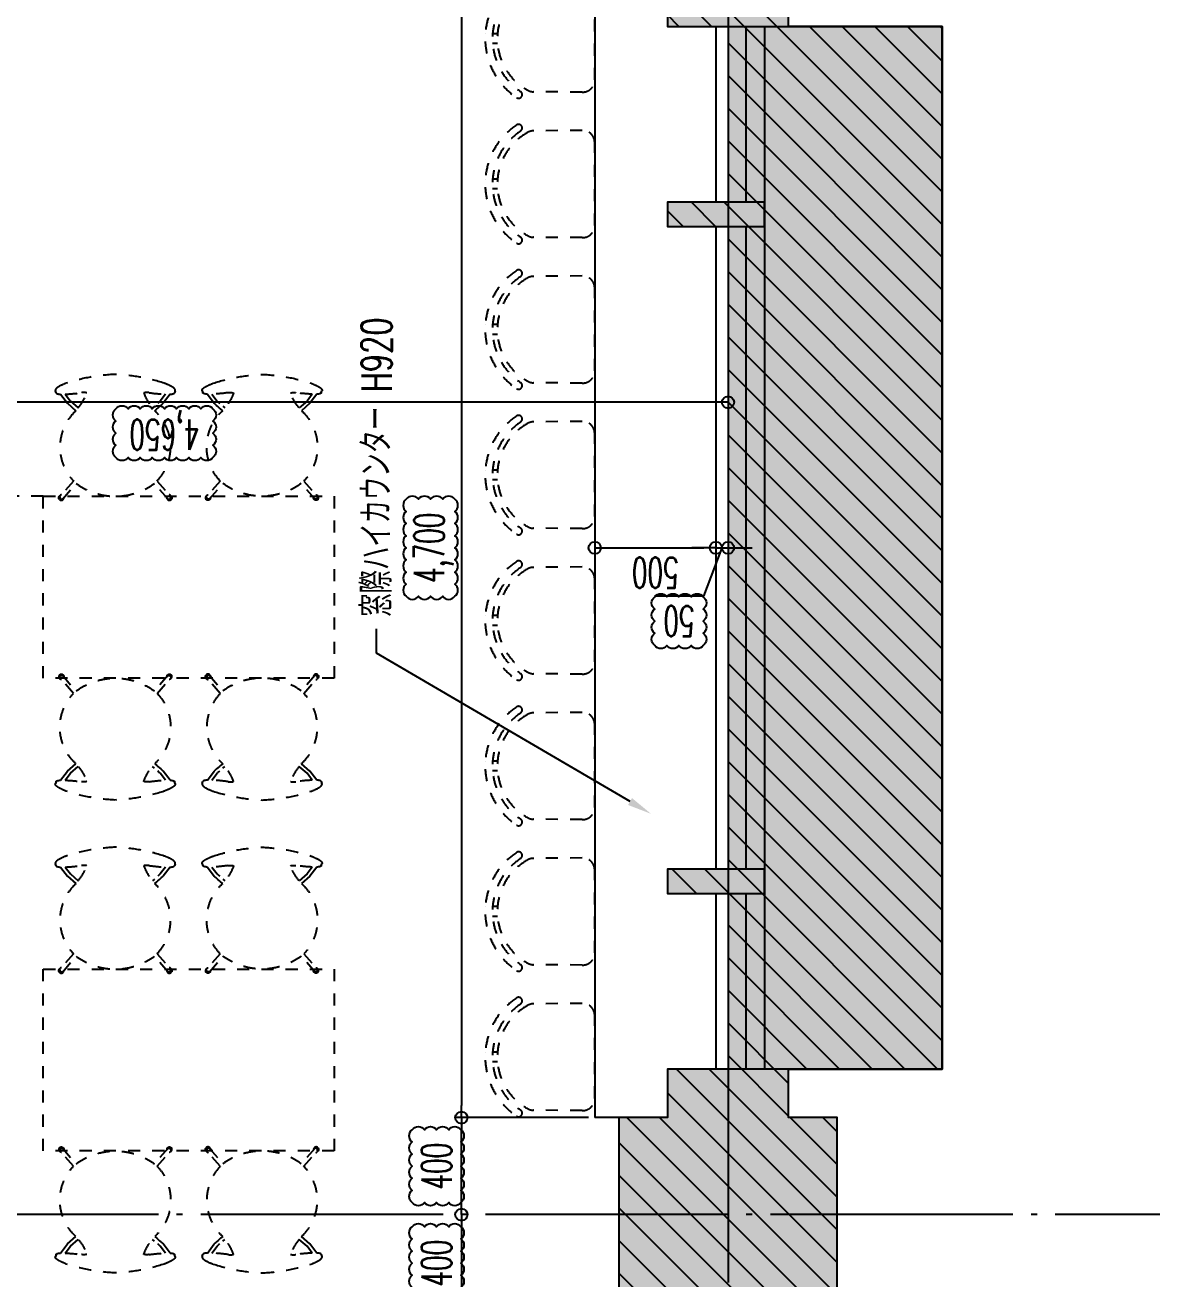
# Model space of a CAD drawing. Header units: millimetres. Extents: x -67913 to 128525, y -54442 to 63422.
# Drawn here: x 107235 to 111883, y 22385 to 27556 of the extents above; entities that cross this region are included whole.
import ezdxf
from ezdxf import colors
from ezdxf.entities.mleader import LeaderData, LeaderLine
from ezdxf.math import Vec2, Vec3

# ---------------------------------------------------------------- set-up
doc = ezdxf.new("R2010")
doc.units = ezdxf.units.MM
doc.header["$LTSCALE"] = 500
doc.header["$PDMODE"] = 35
doc.linetypes.add('AXIS', pattern=[2.35, 2, -0.15, 0.05, -0.15])
doc.linetypes.add('DD3', pattern=[0.2, 0.1, -0.1])
doc.layers.get('0').update_dxf_attribs({"plot": 0})
for name, color, linetype in [('020KijnSn', 1, 'AXIS'), ('143Hatch8', 5, 'Continuous'), ('143Solid8', 253, 'Continuous'), ('153RcSee8', 2, 'Continuous'), ('220Kabe9', 7, 'Continuous'), ('230Kaik9', 7, 'Continuous'), ('270SiagSp', 8, 'Continuous'), ('350Kigu', 4, 'Continuous'), ('360Kagu', 3, 'DD3'), ('373YukaSp', 8, 'Continuous'), ('390Kigo', 8, 'Continuous'), ('391kigoHor', 10, 'Continuous')]:
    doc.layers.add(name, color=color, linetype=linetype)
doc.layers.add('HOJO', color=211, linetype='Continuous', plot=False)
doc.styles.add('Annotative', font='simplex.shx', dxfattribs={"width": 0.7, "bigfont": 'extfont2.shx'})
doc.styles.add('Dim', font='simplex.shx', dxfattribs={"width": 0.6, "bigfont": 'extfont2.shx'})
doc.dimstyles.new('PRO1-50', dxfattribs={"dimscale": 50, "dimtxt": 2.5, "dimasz": 1, "dimexe": 0.5, "dimexo": 0.5, "dimgap": 0.8, "dimtad": 1, "dimdec": 3, "dimdsep": 46, "dimlunit": 6, "dimtxsty": 'Dim', "dimblk": 'ORIGIN', "dimcen": 0, "dimadec": 3, "dimazin": 2, "dimtfac": 1, "dimtdec": 3, "dimtix": 1, "dimtmove": 2, "dimatfit": 3, "dimldrblk": 'ORIGIN', "dimfxl": 0, "dimarcsym": 0})

# ---------------------------------------------------------------- blocks, each defined once
blk = doc.blocks.new('_Origin')
at = {"color": 0, "linetype": 'ByBlock', "lineweight": -2}
blk.add_line((0, 0), (-1, 0), dxfattribs=at)
blk.add_circle((0, 0), 0.5, dxfattribs=at)
blk = doc.blocks.new('*D646')
at = {"layer": '373YukaSp', "color": 0, "lineweight": -2, "transparency": 16777216}
for p, q in [((110034.6, 25400), (109984.6, 25400)), ((110109.6, 25400), (110032.9, 25200)), ((110084.6, 25400), (110134.6, 25400)), ((110084.6, 25400), (110134.6, 25400)), ((110184.6, 25400), (110234.6, 25400)), ((110032.9, 25200), (109831.5, 25200))]:
    blk.add_line(p, q, dxfattribs=at)
at = {"layer": 'Defpoints', "color": 0, "transparency": 16777216}
for p in [(110084.6, 25400), (110134.6, 25400), (110134.6, 25400)]:
    blk.add_point(p, dxfattribs=at)
at = {"layer": '373YukaSp', "color": 0, "lineweight": -2, "transparency": 16777216, "xscale": 50, "yscale": 50, "zscale": 50}
blk.add_blockref('_Origin', (110084.6, 25400), dxfattribs=at)
at = {"layer": '373YukaSp', "color": 0, "lineweight": -2, "transparency": 16777216, "xscale": 50, "yscale": 50, "zscale": 50, "rotation": 180}
blk.add_blockref('_Origin', (110134.6, 25400), dxfattribs=at)
at = {"layer": '373YukaSp', "color": 0, "transparency": 16777216, "insert": (109932.2, 25097.5), "char_height": 125, "attachment_point": 5, "rotation": 180, "style": 'Dim'}
blk.add_mtext('50', dxfattribs=at)
blk = doc.blocks.new('*D647')
at = {"layer": '373YukaSp', "color": 0, "lineweight": -2, "transparency": 16777216}
blk.add_line((109634.6, 25400), (110034.6, 25400), dxfattribs=at)
at = {"layer": 'Defpoints', "color": 0, "transparency": 16777216}
for p in [(109584.6, 25400), (110084.6, 25400), (110084.6, 25400)]:
    blk.add_point(p, dxfattribs=at)
at = {"layer": '373YukaSp', "color": 0, "lineweight": -2, "transparency": 16777216, "xscale": 50, "yscale": 50, "zscale": 50, "rotation": 180}
blk.add_blockref('_Origin', (109584.6, 25400), dxfattribs=at)
at = {"layer": '373YukaSp', "color": 0, "lineweight": -2, "transparency": 16777216, "xscale": 50, "yscale": 50, "zscale": 50}
blk.add_blockref('_Origin', (110084.6, 25400), dxfattribs=at)
at = {"layer": '373YukaSp', "color": 0, "transparency": 16777216, "insert": (109834.6, 25297.5), "char_height": 125, "attachment_point": 5, "rotation": 180, "style": 'Dim'}
blk.add_mtext('500', dxfattribs=at)
blk = doc.blocks.new('*D654')
at = {"layer": '270SiagSp', "color": 0, "lineweight": -2, "transparency": 16777216}
for p, q in [((109559.6, 23050), (109009.6, 23050)), ((109034.6, 22700), (109034.6, 23000))]:
    blk.add_line(p, q, dxfattribs=at)
at = {"layer": 'Defpoints', "color": 0, "transparency": 16777216}
for p in [(109034.6, 23050), (109584.6, 23050), (109034.6, 22650)]:
    blk.add_point(p, dxfattribs=at)
at = {"layer": '270SiagSp', "color": 0, "lineweight": -2, "transparency": 16777216, "xscale": 50, "yscale": 50, "zscale": 50}
for p, rotation in [((109034.6, 23050), 90), ((109034.6, 22650), 270)]:
    blk.add_blockref('_Origin', p, dxfattribs=dict(at, rotation=rotation))
at = {"layer": '270SiagSp', "color": 0, "transparency": 16777216, "insert": (108932.1, 22850), "char_height": 125, "attachment_point": 5, "rotation": 90, "style": 'Dim'}
blk.add_mtext('400', dxfattribs=at)
blk = doc.blocks.new('*D656')
at = {"layer": '270SiagSp', "color": 0, "lineweight": -2, "transparency": 16777216}
for p, q in [((109559.6, 27750), (109009.6, 27750)), ((109034.6, 27700), (109034.6, 23100)), ((109559.6, 23050), (109009.6, 23050))]:
    blk.add_line(p, q, dxfattribs=at)
at = {"layer": 'Defpoints', "color": 0, "transparency": 16777216}
for p in [(109584.6, 27750), (109034.6, 23050), (109584.6, 23050)]:
    blk.add_point(p, dxfattribs=at)
at = {"layer": '270SiagSp', "color": 0, "lineweight": -2, "transparency": 16777216, "xscale": 50, "yscale": 50, "zscale": 50}
for p, rotation in [((109034.6, 27750), 90), ((109034.6, 23050), 270)]:
    blk.add_blockref('_Origin', p, dxfattribs=dict(at, rotation=rotation))
at = {"layer": '270SiagSp', "color": 0, "transparency": 16777216, "insert": (108920.2, 25400), "char_height": 125, "attachment_point": 5, "rotation": 90, "style": 'Dim'}
blk.add_mtext('4,700', dxfattribs=at)
blk = doc.blocks.new('*D662')
at = {"layer": '270SiagSp', "color": 0, "lineweight": -2, "transparency": 16777216}
for p, q in [((109034.6, 22600), (109034.6, 22300)), ((109559.6, 22250), (109009.6, 22250))]:
    blk.add_line(p, q, dxfattribs=at)
at = {"layer": 'Defpoints', "color": 0, "transparency": 16777216}
for p in [(109034.6, 22650), (109034.6, 22250), (109584.6, 22250)]:
    blk.add_point(p, dxfattribs=at)
at = {"layer": '270SiagSp', "color": 0, "lineweight": -2, "transparency": 16777216, "xscale": 50, "yscale": 50, "zscale": 50}
for p, rotation in [((109034.6, 22650), 90), ((109034.6, 22250), 270)]:
    blk.add_blockref('_Origin', p, dxfattribs=dict(at, rotation=rotation))
at = {"layer": '270SiagSp', "color": 0, "transparency": 16777216, "insert": (108932.1, 22450), "char_height": 125, "attachment_point": 5, "rotation": 90, "style": 'Dim'}
blk.add_mtext('400', dxfattribs=at)
blk = doc.blocks.new('*D652')
at = {"layer": '270SiagSp', "color": 0, "lineweight": -2, "transparency": 16777216}
for p, q in [((105484.6, 26675), (105484.6, 25975)), ((110084.6, 26000), (105534.6, 26000))]:
    blk.add_line(p, q, dxfattribs=at)
at = {"layer": 'Defpoints', "color": 0, "transparency": 16777216}
for p in [(105484.6, 26700), (105484.6, 26000), (110134.6, 26000)]:
    blk.add_point(p, dxfattribs=at)
at = {"layer": '270SiagSp', "color": 0, "lineweight": -2, "transparency": 16777216, "xscale": 50, "yscale": 50, "zscale": 50, "rotation": 180}
blk.add_blockref('_Origin', (105484.6, 26000), dxfattribs=at)
at = {"layer": '270SiagSp', "color": 0, "lineweight": -2, "transparency": 16777216, "xscale": 50, "yscale": 50, "zscale": 50}
blk.add_blockref('_Origin', (110134.6, 26000), dxfattribs=at)
at = {"layer": '270SiagSp', "color": 0, "transparency": 16777216, "insert": (107809.6, 25885.6), "char_height": 125, "attachment_point": 5, "rotation": 180, "style": 'Dim', "bg_fill": 3, "box_fill_scale": 1.1, "bg_fill_color": 256, "bg_fill_true_color": 13158600, "bg_fill_transparency": 0}
blk.add_mtext('4,650', dxfattribs=at)
blk = doc.blocks.new('O2スツール')
for p, q in [((122816.7, 47821.8), (122615.6, 47820.1)), ((122868.4, 47429.9), (122868.4, 47771.8)), ((122417.1, 47620.9), (122416.4, 47620.9)), ((122417.1, 47580.9), (122416.4, 47580.9)), ((122467.2, 47620.9), (122447.2, 47620.9)), ((122467.2, 47580.9), (122447.2, 47580.9)), ((122816.9, 47379.9), (122615.7, 47381.4))]:
    blk.add_line(p, q)
for centre, radius, start, end in [((122710, 47600.8), 293.6, 123.9398, 236.093), ((122554.4, 47832.1), 14.9, 303.9558, 123.9558), ((122710.5, 47600.8), 264.1, 124.0169, 236.0159), ((122710.1, 47600.8), 243.7, 119.0692, 240.9636), ((122616, 47770.1), 50, 90.4732, 119.0863), ((122818.4, 47771.8), 50, 0, 91.916), ((122818.4, 47429.9), 50, 268.084, 0), ((122554.6, 47369.5), 14.9, 236.077, 56.077), ((122616.1, 47431.4), 50, 240.9465, 269.5596)]:
    blk.add_arc(centre, radius, start, end)
blk = doc.blocks.new('Seven chair')
for p, q in [((89735.6, 45584.6), (89707, 45547.2)), ((89671.4, 45535), (89663.1, 45528)), ((89672.4, 45516.5), (89680.9, 45523.6)), ((89280.3, 45165), (89282.4, 45167)), ((89723.3, 45154.3), (89722, 45158.9)), ((89740.4, 45164.6), (89737.9, 45167))]:
    blk.add_line(p, q)
for points in [[(89265.5, 45590.2), (89263.1, 45598.4, -0.165331), (89262.3, 45601, -0.147173), (89266, 45607.9, -0.075168), (89276.3, 45615.4, -0.038243), (89307.5, 45629.9, -0.069162), (89509.5, 45666.3, -0.069162), (89711.6, 45629.9, -0.046265), (89743.4, 45615.4, -0.075168), (89753.7, 45607.9, -0.147173), (89757.5, 45601, -0.165331), (89756.7, 45598.4), (89754.3, 45590.2)], [(89265.5, 45590.2, 0.245243), (89269.5, 45586.8, 0.079392), (89284.2, 45584.6)], [(89392.4, 45590.1, 0.104662), (89370.4, 45590.7, -0.023965), (89302.9, 45584.5)], [(89356.7, 45528, 0.093732), (89392.4, 45590.1)], [(89627.4, 45590.1, -0.104662), (89649.4, 45590.7, 0.023965), (89716.9, 45584.5)], [(89663.1, 45528, -0.093732), (89627.4, 45590.1)], [(89754.3, 45590.2, -0.245243), (89750.2, 45586.8, -0.079392), (89735.6, 45584.6)], [(89347.4, 45516.5, 0.419714), (89337.6, 45226.6)], [(89672.4, 45516.5, -0.419714), (89682.2, 45226.6)], [(89672.4, 45516.5, -0.419714), (89682.2, 45226.6)], [(89337.6, 45226.6), (89281.6, 45162.7, 0.691911), (89292.8, 45153.1), (89348.5, 45216.6)], [(89348.5, 45216.6, 0.327555), (89671.3, 45216.6)], [(89682.3, 45226.6), (89738.2, 45162.7, -0.691911), (89727, 45153.1), (89671.3, 45216.6)]]:
    blk.add_lwpolyline(points, format="xyb")
for points in [[(89284.2, 45584.6), (89312.9, 45547), (89347.4, 45516.5)], [(89302.9, 45584.5), (89324.5, 45556.2), (89356.7, 45528)]]:
    blk.add_lwpolyline(points)
at = {"flags": 128}
for points in [[(89716.9, 45584.6), (89695.2, 45556.1), (89694, 45554.9), (89692.4, 45553.3), (89688.3, 45549.6), (89684.6, 45546.3), (89678.2, 45540.7), (89671.4, 45535)], [(89680.9, 45523.7), (89685.4, 45527.4), (89692.8, 45533.8), (89697.7, 45538.1), (89700.8, 45540.9), (89704.5, 45544.4), (89706.9, 45547)]]:
    blk.add_lwpolyline(points, dxfattribs=at)
blk.add_arc((89289.1, 45160), 7.91, 159.8592, 298.5783)
blk.add_open_spline([(89706.9, 45547), (89706.9, 45547.1), (89707, 45547.2), (89707, 45547.2)], degree=3)
for points, knots in [([(89280, 45150.1), (89279.5, 45150.6), (89278.8, 45151.3), (89278.1, 45152.5), (89277.5, 45153.7), (89277, 45155.3), (89276.8, 45157.3), (89277, 45159), (89277.3, 45160.3), (89277.7, 45161.5), (89278.5, 45163), (89279.5, 45164.3), (89280.2, 45164.9), (89280.3, 45165)], [-29.537207, -29.537207, -29.537207, -29.537207, -27.691134, -26.768079, -25.845043, -23.998934, -22.152853, -20.306837, -19.383801, -18.460765, -16.614657, -14.768596, -14.130852, -14.130852, -14.130852, -14.130852]), ([(89280, 45150.1), (89280.4, 45149.6), (89281.5, 45148.7), (89283, 45147.9), (89284.3, 45147.5), (89285.6, 45147.2), (89287.2, 45147), (89289.3, 45147.2), (89290.9, 45147.6), (89292.1, 45148.2), (89293.2, 45148.9), (89294.5, 45150), (89295.8, 45151.5), (89296.7, 45153), (89297.1, 45154), (89297.2, 45154.5), (89297.2, 45154.6), (89297.3, 45154.6), (89297.3, 45154.6), (89297.3, 45154.7), (89297.5, 45155.3), (89297.6, 45156), (89297.9, 45156.7)], [0, 0, 0, 0, 1.846066, 3.692142, 4.615173, 5.538231, 7.384304, 9.230343, 11.076424, 11.999466, 12.922528, 14.768603, 16.61465, 18.4607, 19.383724, 19.691399, 19.691399, 19.691399, 19.808128, 19.808128, 19.808128, 21.658095, 21.658095, 21.658095, 21.658095]), ([(89287.5, 45169.5), (89287.4, 45169.5), (89286.6, 45169.4), (89285.6, 45169.1), (89284.5, 45168.6), (89283.5, 45168), (89282.8, 45167.4), (89282.4, 45167)], [8.830967, 8.830967, 8.830967, 8.830967, 9.230427, 11.076524, 11.999549, 12.92258, 14.64656, 14.64656, 14.64656, 14.64656]), ([(89297.9, 45156.7), (89297.9, 45156.7), (89298, 45157), (89298.1, 45157.6), (89298.2, 45158.5), (89298.3, 45159.1), (89298.3, 45159.4)], [18.364246, 18.364246, 18.364246, 18.364246, 18.4607, 19.383724, 20.306785, 21.311945, 21.311945, 21.311945, 21.311945]), ([(89723.3, 45154.3), (89723.4, 45153.7), (89723.9, 45152.6), (89724.7, 45151.2), (89725.6, 45150.2), (89726.5, 45149.3), (89727.9, 45148.3), (89729.8, 45147.5), (89731.4, 45147.1), (89732.7, 45147), (89734.1, 45147), (89735.8, 45147.3), (89737.7, 45148), (89739.1, 45148.9), (89740.1, 45149.8), (89741.1, 45150.8), (89741.7, 45151.6), (89742, 45152.2)], [7.600125, 7.600125, 7.600125, 7.600125, 9.230333, 11.076383, 11.999404, 12.922454, 14.768536, 16.614624, 18.460687, 19.383701, 20.306746, 22.152823, 23.99889, 25.844966, 26.767996, 27.691049, 29.537129, 29.537129, 29.537129, 29.537129]), ([(89737.9, 45167), (89737.8, 45167.1), (89737.2, 45167.6), (89736.1, 45168.4), (89734.4, 45169.2), (89733.1, 45169.5), (89732.4, 45169.6), (89732.3, 45169.6)], [12.429733, 12.429733, 12.429733, 12.429733, 12.922514, 14.76853, 16.614589, 18.460692, 18.808728, 18.808728, 18.808728, 18.808728]), ([(89739.8, 45165.1), (89739.9, 45165), (89740.2, 45164.8), (89740.7, 45164.3), (89741.6, 45163.2), (89742.5, 45161.8), (89743.2, 45159.9), (89743.4, 45158.3), (89743.5, 45157), (89743.3, 45155.6), (89742.9, 45154), (89742.4, 45152.8), (89742, 45152.2)], [-13.127636, -13.127636, -13.127636, -13.127636, -12.922514, -11.999482, -11.076457, -9.230354, -7.384275, -5.53826, -4.615231, -3.692205, -1.846096, 0, 0, 0, 0])]:
    blk.add_open_spline(points, degree=3, knots=knots)

msp = doc.modelspace()

# ---------------------------------------------------------------- hatches: boundary and pattern name
at = {"layer": '143Hatch8', "linetype": 'Continuous'}
h = msp.add_hatch(dxfattribs=at)
h.set_pattern_fill('ANSI31', scale=30, angle=270)
h.set_pattern_definition([(315, (77134.61, 0), (67.35192, 67.35192), [])])
h.paths.add_polyline_path([(111017.6088, 22050), (111017.6088, 17750), (110384.6088, 17750), (110384.6089, 17550), (110584.6088, 17550), (110584.6088, 16750), (110384.6088, 16750), (110384.6088, 16550), (111017.6088, 16550), (111017.6088, 15890.9267), (110284.6271, 15891.092), (110284.6088, 15810), (110134.6088, 15810), (110134.6088, 16550), (109884.6088, 16550), (109884.6088, 16750), (109684.6088, 16750), (109684.6088, 17550), (109884.6088, 17550), (109884.6088, 17750), (110134.6088, 17750), (110134.6088, 18475), (109884.6088, 18475), (109884.6088, 18575), (110134.6088, 18575), (110134.6088, 21225), (109884.6088, 21225), (109884.6088, 21325), (110134.6088, 21325), (110134.6088, 22050), (109884.6088, 22050), (109884.6088, 22250), (109684.6088, 22250), (109684.6088, 23050), (109884.6088, 23050), (109884.6088, 23250), (110134.6088, 23250), (110134.6088, 23975), (109884.6088, 23975), (109884.6088, 24075), (110134.6088, 24075), (110134.6088, 26725), (109884.6088, 26725), (109884.6088, 26825), (110134.6088, 26825), (110134.6088, 27550), (109884.6088, 27550), (109884.6088, 27750), (109684.6088, 27750), (109684.6088, 27850), (109684.6088, 28400), (104984.6088, 28400), (104984.6088, 27850), (104284.6088, 27850), (104284.6088, 28550), (110584.6088, 28550), (110584.6088, 27750), (110384.6088, 27750), (110384.6088, 27550), (111017.6088, 27550), (111017.6088, 23250), (110384.6088, 23250), (110384.6088, 23050), (110584.6088, 23050), (110584.6088, 22250), (110384.6088, 22250), (110384.6088, 22050)])
at = {"layer": '143Solid8'}
msp.add_hatch(color=254, dxfattribs=at).paths.add_polyline_path([(110284.6088, 15810), (110284.6271, 15891.092), (111017.6088, 15890.9266), (111017.6088, 16550), (110384.6088, 16550), (110384.6088, 16750), (110584.6088, 16750), (110584.6088, 17550), (110384.6088, 17550), (110384.6088, 17750), (111017.6088, 17749.9999), (111017.6088, 22050), (110384.6088, 22050), (110384.6088, 22250), (110584.6088, 22250), (110584.6088, 23050), (110384.6088, 23050), (110384.6088, 23250), (111017.6088, 23250), (111017.6088, 27550), (110384.6088, 27550), (110384.6088, 27750), (110584.6088, 27750), (110584.6088, 28550), (104284.6088, 28550), (104284.6088, 27850), (104984.6088, 27850), (104984.6088, 28400), (109684.6088, 28400), (109684.6088, 27750), (109884.6088, 27750), (109884.6088, 27550), (110134.6088, 27550), (110134.6088, 26825), (109884.6088, 26825), (109884.6088, 26725), (110134.6088, 26725), (110134.6088, 24075), (109884.6088, 24075), (109884.6088, 23975), (110134.6088, 23975), (110134.6088, 23250), (109884.6088, 23250), (109884.6088, 23050), (109684.6088, 23050), (109684.6088, 22250), (109884.6088, 22250), (109884.6088, 22050), (110134.6088, 22050), (110134.6088, 21325), (109884.6088, 21325), (109884.6088, 21225), (110134.6088, 21225), (110134.6088, 18575), (109884.6088, 18575), (109884.6088, 18475), (110134.6088, 18475), (110134.6088, 17750), (109884.6088, 17750), (109884.6088, 17550), (109684.6088, 17550), (109684.6088, 16750), (109884.6088, 16750), (109884.6088, 16550), (110134.6088, 16550), (110134.6088, 15810)])

# ---------------------------------------------------------------- linework, layer by layer
at = {"layer": '020KijnSn'}
for p, q in [((110134.6088, 37470), (110134.6088, -23200)), ((114834.6088, 22650), (72434.6088, 22650))]:
    msp.add_line(p, q, dxfattribs=at)
at = {"layer": '153RcSee8', "color": 4}
for p, q in [((110384.6088, 27550), (111017.6088, 27550)), ((111017.6088, 27550), (111017.6088, 23250)), ((111017.6088, 23250), (110384.6088, 23250))]:
    msp.add_line(p, q, dxfattribs=at)
at = {"layer": '220Kabe9'}
for p, q in [((109884.6088, 27750), (109884.6088, 27550)), ((110384.6088, 27550), (110384.6088, 27750)), ((109884.6088, 27550), (110384.6088, 27550)), ((109884.6088, 23250), (109884.6088, 23050)), ((110384.6088, 23250), (109884.6088, 23250)), ((110384.6088, 23050), (110384.6088, 23250)), ((109684.6088, 23050), (109684.6088, 22250)), ((109884.6088, 23050), (109684.6088, 23050)), ((110584.6088, 23050), (110384.6088, 23050)), ((110584.6088, 22250), (110584.6088, 23050))]:
    msp.add_line(p, q, dxfattribs=at)
at = {"layer": '230Kaik9', "color": 5}
for p, q in [((110134.6088, 27550), (110134.6088, 26825)), ((110284.6088, 27550), (110284.6088, 23250)), ((110134.6088, 26725), (110134.6088, 24075)), ((110134.6088, 23975), (110134.6088, 23250))]:
    msp.add_line(p, q, dxfattribs=at)
at = {"layer": '230Kaik9'}
for p, q in [((110209.6088, 26825), (110209.6088, 27550)), ((110209.6088, 24075), (110209.6088, 26725)), ((110209.6088, 23250), (110209.6088, 23975))]:
    msp.add_line(p, q, dxfattribs=at)
for points in [[(109884.6088, 26725), (110284.6088, 26725), (110284.6088, 26825), (109884.6088, 26825)], [(109884.6088, 23975), (110284.6088, 23975), (110284.6088, 24075), (109884.6088, 24075)]]:
    msp.add_lwpolyline(points, close=True, dxfattribs=at)
at = {"layer": '350Kigu'}
for p, q in [((109584.6088, 27750), (109584.6088, 23050)), ((110084.6088, 27550), (110084.6088, 26825)), ((110084.6088, 26725), (110084.6088, 24075)), ((110084.6088, 23975), (110084.6088, 23250)), ((109684.6088, 23050), (109584.6088, 23050))]:
    msp.add_line(p, q, dxfattribs=at)
at = {"layer": '360Kagu'}
msp.add_line((107309.6088, 25612.5), (107159.6088, 25612.5), dxfattribs=at)
for points in [[(107309.6088, 24862.5), (107309.6088, 25612.5), (108509.6088, 25612.5), (108509.6088, 24862.5)], [(107309.6088, 22912.5), (107309.6088, 23662.5), (108509.6088, 23662.5), (108509.6088, 22912.5)]]:
    msp.add_lwpolyline(points, close=True, dxfattribs=at)
at = {"layer": '391kigoHor'}
for points in [[(109007.3986, 25600, 0.52056705), (108957.3986, 25600, 0.52056705), (108907.3986, 25600, 0.52056705), (108857.3986, 25600, 0.52056705), (108807.3986, 25600, 0.52056705), (108807.3986, 25550, 0.52056705), (108807.3986, 25500, 0.52056705), (108807.3986, 25450, 0.52056705), (108807.3986, 25400, 0.52056705), (108807.3986, 25350, 0.52056705), (108807.3986, 25300, 0.52056705), (108807.3986, 25250, 0.52056705), (108807.3986, 25200, 0.52056705), (108857.3986, 25200, 0.52056705), (108907.3986, 25200, 0.52056705), (108957.3986, 25200, 0.52056705), (109007.3986, 25200, 0.52056705), (109007.3986, 25250, 0.52056705), (109007.3986, 25300, 0.52056705), (109007.3986, 25350, 0.52056705), (109007.3986, 25400, 0.52056705), (109007.3986, 25450, 0.52056705), (109007.3986, 25500, 0.52056705), (109007.3986, 25550, 0.52056705)], [(110032.1878, 24997.5, -0.52056705), (109982.1878, 24997.5, -0.52056705), (109932.1878, 24997.5, -0.52056705), (109882.1878, 24997.5, -0.52056705), (109832.1878, 24997.5, -0.52056705), (109832.1878, 25047.5, -0.52056705), (109832.1878, 25097.5, -0.52056705), (109832.1878, 25147.5, -0.52056705), (109832.1878, 25197.5, -0.52056705), (109882.1878, 25197.5, -0.52056705), (109932.1878, 25197.5, -0.52056705), (109982.1878, 25197.5, -0.52056705), (110032.1878, 25197.5, -0.52056705), (110032.1878, 25147.5, -0.52056705), (110032.1878, 25097.5, -0.52056705), (110032.1878, 25047.5, -0.52056705)], [(109032.1088, 22700, -0.52056705), (108982.1088, 22700, -0.52056705), (108932.1088, 22700, -0.52056705), (108882.1088, 22700, -0.52056705), (108832.1088, 22700, -0.52056705), (108832.1088, 22750, -0.52056705), (108832.1088, 22800, -0.52056705), (108832.1088, 22850, -0.52056705), (108832.1088, 22900, -0.52056705), (108832.1088, 22950, -0.52056705), (108832.1088, 23000, -0.52056705), (108882.1088, 23000, -0.52056705), (108932.1088, 23000, -0.52056705), (108982.1088, 23000, -0.52056705), (109032.1088, 23000, -0.52056705), (109032.1088, 22950, -0.52056705), (109032.1088, 22900, -0.52056705), (109032.1088, 22850, -0.52056705), (109032.1088, 22800, -0.52056705), (109032.1088, 22750, -0.52056705)], [(109032.1088, 22300, -0.52056705), (108982.1088, 22300, -0.52056705), (108932.1088, 22300, -0.52056705), (108882.1088, 22300, -0.52056705), (108832.1088, 22300, -0.52056705), (108832.1088, 22350, -0.52056705), (108832.1088, 22400, -0.52056705), (108832.1088, 22450, -0.52056705), (108832.1088, 22500, -0.52056705), (108832.1088, 22550, -0.52056705), (108832.1088, 22600, -0.52056705), (108882.1088, 22600, -0.52056705), (108932.1088, 22600, -0.52056705), (108982.1088, 22600, -0.52056705), (109032.1088, 22600, -0.52056705), (109032.1088, 22550, -0.52056705), (109032.1088, 22500, -0.52056705), (109032.1088, 22450, -0.52056705), (109032.1088, 22400, -0.52056705), (109032.1088, 22350, -0.52056705)]]:
    msp.add_lwpolyline(points, format="xyb", close=True, dxfattribs=at)
at = {"layer": 'HOJO'}
for points in [[(109884.6088, 27750), (109884.6088, 27550), (110134.6088, 27550), (110134.6088, 26825), (109884.6088, 26825), (109884.6088, 26725), (110134.6088, 26725), (110134.6088, 24075), (109884.6088, 24075), (109884.6088, 23975), (110134.6088, 23975), (110134.6088, 23250), (109884.6088, 23250), (109884.6088, 23050), (109684.6088, 23050), (109684.6088, 22250)], [(110584.6088, 22250), (110584.6088, 23050), (110384.6088, 23050), (110384.6088, 23250), (111017.6088, 23250), (111017.6088, 27550), (110384.6088, 27550), (110384.6088, 27750)]]:
    msp.add_lwpolyline(points, dxfattribs=at)

# ---------------------------------------------------------------- block references
at = {"layer": '360Kagu'}
for name, p in [('O2スツール', (-13283.7918, -20100.7156)), ('O2スツール', (-13283.7918, -22500.7156)), ('O2スツール', (-13283.7918, -23100.7156)), ('Seven chair', (18096.9311, -21501.1566)), ('O2スツール', (-13283.7918, -23700.7156)), ('O2スツール', (-13283.7918, -24300.7156))]:
    msp.add_blockref(name, p, dxfattribs=at)
at = {"layer": '360Kagu', "xscale": -1, "rotation": 180}
for p in [(18096.9311, 70026.1566), (18096.9311, 68076.1566)]:
    msp.add_blockref('Seven chair', p, dxfattribs=at)
at = {"layer": '360Kagu', "rotation": 180}
for p in [(197722.2865, 70026.1566), (197722.2865, 68076.1566)]:
    msp.add_blockref('Seven chair', p, dxfattribs=at)
at = {"layer": '360Kagu', "xscale": -1}
msp.add_blockref('Seven chair', (197722.2865, -21501.1566), dxfattribs=at)

# ---------------------------------------------------------------- dimensions: what is measured, and where the dimension line sits
at = {"layer": '270SiagSp'}
for base, p1, p2, angle, picture, middle in [((109034.6088, 23050), (109584.6088, 27750), (109584.6088, 23050), 270, '*D656', (108920.204, 25400)), ((109034.6088, 23050), (109034.6088, 22650), (109584.6088, 23050), 90, '*D654', (108932.1088, 22850)), ((109034.6088, 22250), (109034.6088, 22650), (109584.6088, 22250), 270, '*D662', (108932.1088, 22450))]:
    dim = msp.add_linear_dim(base=base, p1=p1, p2=p2, angle=angle, dimstyle='PRO1-50', dxfattribs=at)
    dim.commit()
    dim.dimension.update_dxf_attribs({"geometry": picture, "text_midpoint": middle})
at = {"layer": '373YukaSp'}
dim = msp.add_linear_dim(base=(110084.6088, 25400), p1=(109584.6088, 25400), p2=(110084.6088, 25400), dimstyle='PRO1-50', dxfattribs=at)
dim.commit()
dim.dimension.update_dxf_attribs({"geometry": '*D647', "text_midpoint": (109834.6088, 25297.5)})
dim = msp.add_linear_dim(base=(110134.6088, 25400), p1=(110084.6088, 25400), p2=(110134.6088, 25400), angle=180, dimstyle='PRO1-50', override={"dimtmove": 1}, dxfattribs=at)
dim.commit()
dim.dimension.update_dxf_attribs({"geometry": '*D646', "text_midpoint": (109992.9021, 25200), "dimtype": 160})

# ---------------------------------------------------------------- next in the draw order: dimensions: what is measured, and where the dimension line sits
at = {"layer": '270SiagSp'}
dim = msp.add_linear_dim(base=(105484.6088, 26000), p1=(110134.6088, 26000), p2=(105484.6088, 26700), angle=180, dimstyle='PRO1-50', override={"dimtfill": 1}, dxfattribs=at)
dim.commit()
dim.dimension.update_dxf_attribs({"geometry": '*D652', "text_midpoint": (107809.6088, 25885.5952)})

# ---------------------------------------------------------------- next in the draw order: linework, layer by layer
at = {"layer": '391kigoHor'}
msp.add_lwpolyline([(108009.6088, 25972.7898, -0.52056705), (108009.6088, 25922.7898, -0.52056705), (108009.6088, 25872.7898, -0.52056705), (108009.6088, 25822.7898, -0.52056705), (108009.6088, 25772.7898, -0.52056705), (107959.6088, 25772.7898, -0.52056705), (107909.6088, 25772.7898, -0.52056705), (107859.6088, 25772.7898, -0.52056705), (107809.6088, 25772.7898, -0.52056705), (107759.6088, 25772.7898, -0.52056705), (107709.6088, 25772.7898, -0.52056705), (107659.6088, 25772.7898, -0.52056705), (107609.6088, 25772.7898, -0.52056705), (107609.6088, 25822.7898, -0.52056705), (107609.6088, 25872.7898, -0.52056705), (107609.6088, 25922.7898, -0.52056705), (107609.6088, 25972.7898, -0.52056705), (107659.6088, 25972.7898, -0.52056705), (107709.6088, 25972.7898, -0.52056705), (107759.6088, 25972.7898, -0.52056705), (107809.6088, 25972.7898, -0.52056705), (107859.6088, 25972.7898, -0.52056705), (107909.6088, 25972.7898, -0.52056705), (107959.6088, 25972.7898, -0.52056705)], format="xyb", close=True, dxfattribs=at)

# ---------------------------------------------------------------- next in the draw order: block references
at = {"layer": '360Kagu'}
for name, p in [('O2スツール', (-13283.7918, -20700.7156)), ('O2スツール', (-13283.7918, -21300.7156)), ('Seven chair', (18096.9311, -19551.1566)), ('O2スツール', (-13283.7918, -21900.7156))]:
    msp.add_blockref(name, p, dxfattribs=at)
at = {"layer": '360Kagu', "xscale": -1}
msp.add_blockref('Seven chair', (197722.2865, -19551.1566), dxfattribs=at)

# ---------------------------------------------------------------- next in the draw order: leaders
at = {"layer": '390Kigo'}
ml = msp.add_multileader_mtext('Standard', dxfattribs=at)
ml.set_content('窓際ハイカウンター H920', color=256, style='Annotative')
ml.set_leader_properties()
ml.build(insert=Vec2(0, 0))
ml.multileader.update_dxf_attribs({"dogleg_length": 2, "arrow_head_size": 100})
ctx = ml.context
ctx.base_point, ctx.char_height, ctx.arrow_head_size, ctx.landing_gap_size, ctx.plane_origin, ctx.plane_x_axis, ctx.plane_y_axis = Vec3(108684.6088, 25065.8553), 125, 100, 50, Vec3(108259.8069, 19777.1298), Vec3(0, 1), Vec3(-1, 0)
notes = []
notes.append((ctx, [(0, (1, 1, 0), (108684.6088, 24965.8553), (0, 1), 100, [(0, [(109816.6307, 24303.0881)], 0, [])])]))
ctx.mtext.insert, ctx.mtext.text_direction, ctx.mtext.width, ctx.mtext.defined_height, ctx.mtext.flow_direction = Vec3(108622.1088, 25115.8553), Vec3(0, 1), 1650.600283, 55.8756, 5
for ctx, leaders in notes:
    for number, flags, end, landing, length, lines in leaders:
        leader = LeaderData()
        leader.index, (leader.has_last_leader_line, leader.has_dogleg_vector, leader.attachment_direction) = number, flags
        leader.last_leader_point, leader.dogleg_vector, leader.dogleg_length = Vec3(end), Vec3(landing), length
        for number, points, colour, breaks in lines:
            line = LeaderLine()
            line.index, line.vertices, line.color, line.breaks = number, Vec3.list(points), colors.encode_raw_color(colour), breaks
            leader.lines.append(line)
        ctx.leaders.append(leader)

doc.saveas('drawing.dxf')
